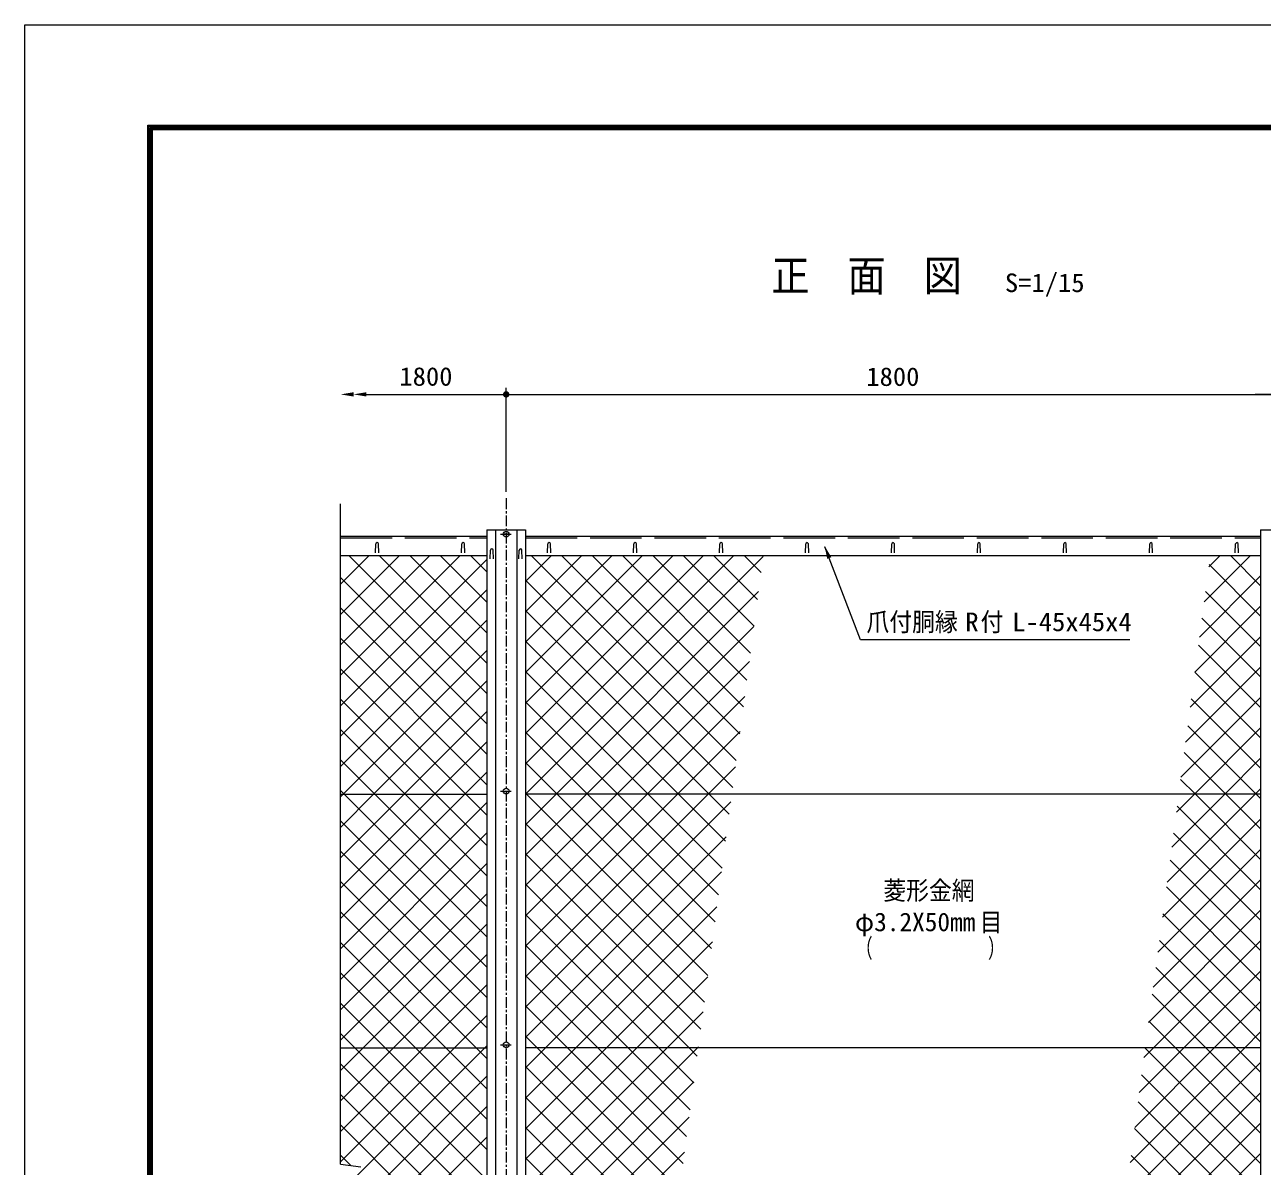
# Model space of a CAD drawing. Units: millimetres, scale not verified. Extents: x -4455 to 4455, y -3150 to 3150.
# Drawn here: x -4455 to -1576, y 495 to 3150 of the extents above; entities that cross this region are included whole.
import ezdxf
from ezdxf.enums import TextEntityAlignment as Align

# ---------------------------------------------------------------- set-up
doc = ezdxf.new("R2010")
doc.units = ezdxf.units.MM
doc.header["$LTSCALE"] = 20
doc.linetypes.add('DASHED', pattern=[7.5, 6, -1.5])
doc.linetypes.add('USER1', pattern=[2, 1.25, -0.25, 0.25, -0.25])
for name, color, linetype, lineweight in [('0-0_7詳細', 7, 'Continuous', 18), ('0-1_1部材', 3, 'Continuous', 18), ('0-2_8部品', 3, 'Continuous', 18), ('0-4_6文字', 3, 'Continuous', 18), ('0-5_5寸法', 1, 'Continuous', 18), ('0-7_SUNPOU', 1, 'Continuous', 18), ('0-8_中心線', 1, 'USER1', 18), ('0-9_2網', 4, 'Continuous', 18), ('1-0_D-TTL', 7, 'Continuous', 18)]:
    doc.layers.add(name, color=color, linetype=linetype, lineweight=lineweight)
doc.styles.add('ＭＳ ゴシック', font='')
doc.styles.get('ＭＳ ゴシック').set_extended_font_data('MS Gothic')

# ---------------------------------------------------------------- blocks, each defined once
blk = doc.blocks.new('M1')
at = {"layer": '0-7_SUNPOU'}
blk.add_line((-5, 0), (-38.58, 0), dxfattribs=at)
for points in [[(0, 0), (-5, 0), (-4.96, 0.63)], [(0, 0), (-4.96, -0.63), (-5, 0)], [(0, 0), (-4.96, 0.63), (-4.84, 1.24)], [(0, 0), (-4.84, -1.24), (-4.96, -0.63)], [(0, 0), (-4.84, 1.24), (-4.65, 1.84)], [(0, 0), (-4.65, -1.84), (-4.84, -1.24)], [(0, 0), (-4.65, 1.84), (-4.38, 2.41)], [(0, 0), (-4.38, -2.41), (-4.65, -1.84)], [(0, 0), (-4.38, 2.41), (-4.05, 2.94)], [(0, 0), (-4.05, -2.94), (-4.38, -2.41)], [(0, 0), (-4.05, 2.94), (-3.64, 3.42)], [(0, 0), (-3.64, -3.42), (-4.05, -2.94)], [(0, 0), (-3.64, 3.42), (-3.19, 3.85)], [(0, 0), (-3.19, -3.85), (-3.64, -3.42)], [(0, 0), (-3.19, 3.85), (-2.68, 4.22)], [(0, 0), (-2.68, -4.22), (-3.19, -3.85)], [(0, 0), (-2.68, 4.22), (-2.13, 4.52)], [(0, 0), (-2.13, -4.52), (-2.68, -4.22)], [(0, 0), (-2.13, 4.52), (-1.55, 4.76)], [(0, 0), (-1.55, -4.76), (-2.13, -4.52)], [(0, 0), (-1.55, 4.76), (-0.94, 4.91)], [(0, 0), (-0.94, -4.91), (-1.55, -4.76)], [(0, 0), (-0.94, 4.91), (-0.31, 4.99)], [(0, 0), (-0.31, -4.99), (-0.94, -4.91)], [(0, 0), (-0.31, 4.99), (0.31, 4.99)], [(0, 0), (0.31, -4.99), (-0.31, -4.99)], [(0, 0), (0.31, 4.99), (0.94, 4.91)], [(0, 0), (0.94, 4.91), (1.55, 4.76)], [(0, 0), (1.55, 4.76), (2.13, 4.52)], [(0, 0), (2.13, 4.52), (2.68, 4.22)], [(0, 0), (2.68, 4.22), (3.19, 3.85)], [(0, 0), (3.19, 3.85), (3.64, 3.42)], [(0, 0), (3.64, 3.42), (4.05, 2.94)], [(0, 0), (4.05, 2.94), (4.38, 2.41)], [(0, 0), (4.38, 2.41), (4.65, 1.84)], [(0, 0), (4.65, 1.84), (4.84, 1.24)], [(0, 0), (4.84, 1.24), (4.96, 0.63)], [(0, 0), (4.96, 0.63), (5, 0)], [(0, 0), (0.94, -4.91), (0.31, -4.99)], [(0, 0), (1.55, -4.76), (0.94, -4.91)], [(0, 0), (2.13, -4.52), (1.55, -4.76)], [(0, 0), (2.68, -4.22), (2.13, -4.52)], [(0, 0), (3.19, -3.85), (2.68, -4.22)], [(0, 0), (3.64, -3.42), (3.19, -3.85)], [(0, 0), (4.05, -2.94), (3.64, -3.42)], [(0, 0), (4.38, -2.41), (4.05, -2.94)], [(0, 0), (4.65, -1.84), (4.38, -2.41)], [(0, 0), (4.84, -1.24), (4.65, -1.84)], [(0, 0), (4.96, -0.63), (4.84, -1.24)], [(0, 0), (5, 0), (4.96, -0.63)]]:
    blk.add_solid(points, dxfattribs=at)

msp = doc.modelspace()

# ---------------------------------------------------------------- linework, layer by layer
at = {"layer": '0-0_7詳細', "color": 1}
for p, q in [((-3334.66, 2063.92), (-3334.66, 2305.58)), ((-3334.66, 2290.58), (-1534.66, 2290.58))]:
    msp.add_line(p, q, dxfattribs=at)
at = {"layer": '0-1_1部材', "color": 4}
for q in [(-3720.14, 2036.28), (-3672.45, 493.81)]:
    msp.add_line((-3720.14, 500.44), q, dxfattribs=at)
at = {"layer": '0-1_1部材', "color": 7}
for p, q in [((-3720.14, 1960.81), (-3379.66, 1960.81)), ((-3379.66, 1975.81), (-3379.66, -1394.19)), ((-3379.66, 1975.81), (-3289.66, 1975.81)), ((-3289.66, 1975.81), (-3289.66, -1394.19)), ((-3289.66, 1960.81), (-1579.66, 1960.81)), ((-1579.66, 1975.81), (-1579.66, -1394.19)), ((-1579.66, 1975.81), (-1489.66, 1975.81)), ((-3720.14, 1915.81), (-3379.66, 1915.81)), ((-3289.66, 1915.81), (-1579.66, 1915.81))]:
    msp.add_line(p, q, dxfattribs=at)
at = {"layer": '0-1_1部材'}
for p, q in [((-3359.66, 1975.81), (-3359.66, -1394.19)), ((-3309.66, 1975.81), (-3309.66, -1394.19)), ((-3638.41, 1922.31), (-3637.66, 1942.81)), ((-3630.91, 1922.31), (-3631.66, 1942.81)), ((-3438.41, 1922.31), (-3437.66, 1942.81)), ((-3430.91, 1922.31), (-3431.66, 1942.81)), ((-3238.41, 1922.31), (-3237.66, 1942.81)), ((-3230.91, 1922.31), (-3231.66, 1942.81)), ((-3038.41, 1922.31), (-3037.66, 1942.81)), ((-3030.91, 1922.31), (-3031.66, 1942.81)), ((-2838.41, 1922.31), (-2837.66, 1942.81)), ((-2830.91, 1922.31), (-2831.66, 1942.81)), ((-2638.41, 1922.31), (-2637.66, 1942.81)), ((-2630.91, 1922.31), (-2631.66, 1942.81)), ((-2438.41, 1922.31), (-2437.66, 1942.81)), ((-2430.91, 1922.31), (-2431.66, 1942.81)), ((-2238.41, 1922.31), (-2237.66, 1942.81)), ((-2230.91, 1922.31), (-2231.66, 1942.81)), ((-2038.41, 1922.31), (-2037.66, 1942.81)), ((-2030.91, 1922.31), (-2031.66, 1942.81)), ((-1838.41, 1922.31), (-1837.66, 1942.81)), ((-1830.91, 1922.31), (-1831.66, 1942.81)), ((-1638.41, 1922.31), (-1637.66, 1942.81)), ((-1630.91, 1922.31), (-1631.66, 1942.81)), ((-3371.91, 1907.81), (-3371.16, 1928.31)), ((-3364.41, 1907.81), (-3365.16, 1928.31)), ((-3304.91, 1907.81), (-3304.16, 1928.31)), ((-3297.41, 1907.81), (-3298.16, 1928.31)), ((-3720.14, 1360.81), (-3379.66, 1360.81)), ((-1579.66, 1360.81), (-3289.66, 1360.81)), ((-3720.14, 770.81), (-3379.66, 770.81)), ((-1579.66, 770.81), (-3289.66, 770.81))]:
    msp.add_line(p, q, dxfattribs=at)
at = {"layer": '0-1_1部材', "color": 1, "linetype": 'DASHED'}
for p, q in [((-3720.14, 1956.81), (-3379.66, 1956.81)), ((-3289.66, 1956.81), (-1579.66, 1956.81))]:
    msp.add_line(p, q, dxfattribs=at)
at = {"layer": '0-1_1部材'}
for centre in [(-3634.66, 1942.81), (-3434.66, 1942.81), (-3368.16, 1928.31), (-3301.16, 1928.31), (-3234.66, 1942.81), (-3034.66, 1942.81), (-2834.66, 1942.81), (-2634.66, 1942.81), (-2434.66, 1942.81), (-2234.66, 1942.81), (-2034.66, 1942.81), (-1834.66, 1942.81), (-1634.66, 1942.81)]:
    msp.add_arc(centre, 3, 0, 180, dxfattribs=at)
at = {"layer": '0-2_8部品', "color": 1, "linetype": 'USER1'}
for p, q in [((-3348.1, 1965.26), (-3321.21, 1965.26)), ((-3326.47, 1965.31), (-3342.74, 1965.31)), ((-3348.1, 1367.94), (-3321.21, 1367.94)), ((-3348.1, 777.94), (-3321.21, 777.94))]:
    msp.add_line(p, q, dxfattribs=at)
at = {"layer": '0-2_8部品'}
for centre in [(-3334.66, 1965.26), (-3334.66, 1367.94), (-3334.66, 777.94)]:
    msp.add_circle(centre, 6.8, dxfattribs=at)
at = {"layer": '0-4_6文字', "color": 7}
msp.add_line((-2510.24, 1719.64), (-2593.01, 1936.11), dxfattribs=at)
at = {"layer": '0-4_6文字', "color": 1}
msp.add_line((-1883.81, 1719.64), (-2510.24, 1719.64), dxfattribs=at)
at = {"layer": '0-4_6文字', "color": 7}
msp.add_solid([(-2593.73, 1937.98), (-2578.15, 1911.82), (-2587.88, 1908.1)], dxfattribs=at)
at = {"layer": '0-5_5寸法'}
msp.add_line((-3659.78, 2290.58), (-3334.66, 2290.58), dxfattribs=at)
for points in [[(-3689.78, 2295.58), (-3689.78, 2285.58), (-3719.78, 2290.58)], [(-3659.78, 2295.58), (-3659.78, 2285.58), (-3689.78, 2290.58)]]:
    msp.add_solid(points, dxfattribs=at)
at = {"layer": '0-8_中心線'}
msp.add_line((-3334.66, 2048.92), (-3334.66, -1421.46), dxfattribs=at)
at = {"layer": '0-9_2網'}
for p, q in [((-3720.14, 1849.3), (-3653.64, 1915.81)), ((-3720.14, 1778.59), (-3582.93, 1915.81)), ((-3720.14, 1707.88), (-3512.21, 1915.81)), ((-3720.14, 1637.17), (-3441.5, 1915.81)), ((-3720.14, 1566.46), (-3379.66, 1906.93)), ((-3379.66, 1594.88), (-3700.59, 1915.81)), ((-3379.66, 1665.59), (-3629.88, 1915.81)), ((-3379.66, 1736.3), (-3559.17, 1915.81)), ((-3379.66, 1807.01), (-3488.46, 1915.81)), ((-3379.66, 1877.72), (-3417.75, 1915.81)), ((-3289.66, 1855.51), (-3229.37, 1915.81)), ((-3289.66, 1784.8), (-3158.66, 1915.81)), ((-3289.66, 1714.09), (-3087.95, 1915.81)), ((-3289.66, 1643.38), (-3017.24, 1915.81)), ((-3289.66, 1572.67), (-2946.53, 1915.81)), ((-3289.66, 1501.96), (-2875.82, 1915.81)), ((-3289.66, 1431.25), (-2805.11, 1915.81)), ((-3289.4, 1360.81), (-2736.64, 1913.56)), ((-2799.36, 1438.83), (-3276.33, 1915.81)), ((-2791.11, 1501.29), (-3205.62, 1915.81)), ((-2782.86, 1563.75), (-3134.91, 1915.81)), ((-2774.6, 1626.21), (-3064.2, 1915.81)), ((-2766.35, 1688.67), (-2993.49, 1915.81)), ((-2758.1, 1751.13), (-2922.78, 1915.81)), ((-2749.85, 1813.59), (-2852.06, 1915.81)), ((-2741.6, 1876.05), (-2781.35, 1915.81)), ((-1711.06, 1807.77), (-1603.03, 1915.81)), ((-1700.29, 1889.25), (-1673.74, 1915.81)), ((-1579.66, 1845.49), (-1649.98, 1915.81)), ((-1579.66, 1774.78), (-1699.58, 1894.69)), ((-3379.66, 1524.17), (-3720.14, 1864.64)), ((-2807.61, 1376.38), (-3289.66, 1858.43)), ((-1721.82, 1726.3), (-1579.66, 1868.46)), ((-3720.14, 1495.75), (-3379.66, 1836.22)), ((-3218.69, 1360.81), (-2747.41, 1832.09)), ((-1579.66, 1704.07), (-1707.83, 1832.23)), ((-3379.66, 1453.46), (-3720.14, 1793.93)), ((-1732.58, 1644.83), (-1579.66, 1797.75)), ((-3720.14, 1425.04), (-3379.66, 1765.51)), ((-1579.66, 1633.35), (-1716.08, 1769.77)), ((-3147.98, 1360.81), (-2758.17, 1750.61)), ((-3379.66, 1382.74), (-3720.14, 1723.22)), ((-2933.46, 1360.81), (-3289.66, 1717.01)), ((-1743.35, 1563.35), (-1579.66, 1727.04)), ((-1579.66, 1562.64), (-1724.33, 1707.31)), ((-3713.66, 1360.81), (-3379.66, 1694.8)), ((-3004.17, 1360.81), (-3289.66, 1646.3)), ((-3077.27, 1360.81), (-2768.93, 1669.14)), ((-1754.11, 1481.88), (-1579.66, 1656.32)), ((-1579.66, 1491.93), (-1732.58, 1644.85)), ((-3642.95, 1360.81), (-3379.66, 1624.09)), ((-3006.55, 1360.81), (-2779.7, 1587.66)), ((-1764.87, 1400.4), (-1579.66, 1585.61)), ((-3499.15, 1360.81), (-3720.14, 1581.8)), ((-3074.88, 1360.81), (-3289.66, 1575.59)), ((-1579.66, 1421.22), (-1740.83, 1582.39)), ((-3572.24, 1360.81), (-3379.66, 1553.38)), ((-3569.86, 1360.81), (-3720.14, 1511.09)), ((-2935.84, 1360.81), (-2790.46, 1506.19)), ((-1589.96, 1360.81), (-1749.08, 1519.93)), ((-3501.53, 1360.81), (-3379.66, 1482.67)), ((-3640.57, 1360.81), (-3720.14, 1440.38)), ((-1660.67, 1360.81), (-1757.34, 1457.47)), ((-3430.82, 1360.81), (-3379.66, 1411.96)), ((-2865.13, 1360.81), (-2801.22, 1424.71)), ((-3711.28, 1360.81), (-3720.14, 1369.67)), ((-3720.14, 1354.33), (-3713.66, 1360.81)), ((-3720.14, 1283.62), (-3642.95, 1360.81)), ((-3720.14, 1212.91), (-3572.24, 1360.81)), ((-3720.14, 1142.2), (-3501.53, 1360.81)), ((-3720.14, 1071.49), (-3430.82, 1360.81)), ((-3379.66, 1029.19), (-3711.28, 1360.81)), ((-3379.66, 1099.9), (-3640.57, 1360.81)), ((-3379.66, 1170.61), (-3569.86, 1360.81)), ((-3379.66, 1241.32), (-3499.15, 1360.81)), ((-3289.66, 1360.54), (-3289.4, 1360.81)), ((-3289.66, 1289.83), (-3218.69, 1360.81)), ((-3289.66, 1219.12), (-3147.98, 1360.81)), ((-3289.66, 1148.41), (-3077.27, 1360.81)), ((-3289.66, 1077.7), (-3006.55, 1360.81)), ((-3289.66, 1006.98), (-2935.84, 1360.81)), ((-3289.66, 936.27), (-2865.13, 1360.81)), ((-2840.62, 1126.54), (-3074.88, 1360.81)), ((-2832.36, 1189), (-3004.17, 1360.81)), ((-2824.11, 1251.46), (-2933.46, 1360.81)), ((-1579.66, 1279.8), (-1660.67, 1360.81)), ((-1579.66, 1350.51), (-1589.96, 1360.81)), ((-3720.14, 1000.77), (-3379.66, 1341.25)), ((-3289.66, 865.56), (-2811.99, 1343.24)), ((-1579.66, 1138.38), (-1773.84, 1332.55)), ((-3379.66, 958.48), (-3720.14, 1298.95)), ((-1807.93, 1074.51), (-1579.66, 1302.77)), ((-3720.14, 930.06), (-3379.66, 1270.54)), ((-2873.62, 876.7), (-3289.66, 1292.74)), ((-1579.66, 1067.67), (-1782.09, 1270.09)), ((-3289.66, 794.85), (-2822.75, 1261.77)), ((-3379.66, 887.77), (-3720.14, 1228.24)), ((-2881.87, 814.24), (-3289.66, 1222.03)), ((-1818.69, 993.03), (-1579.66, 1232.06)), ((-3720.14, 859.35), (-3379.66, 1199.83)), ((-1579.66, 996.96), (-1790.34, 1207.64)), ((-3379.66, 817.06), (-3720.14, 1157.53)), ((-3243, 770.81), (-2833.51, 1180.29)), ((-1829.46, 911.56), (-1579.66, 1161.35)), ((-3720.14, 788.64), (-3379.66, 1129.12)), ((-2909.15, 770.81), (-3289.66, 1151.32)), ((-1579.66, 926.25), (-1798.59, 1145.18)), ((-3172.29, 770.81), (-2844.28, 1098.82)), ((-3404.12, 770.81), (-3720.14, 1086.82)), ((-2979.86, 770.81), (-3289.66, 1080.61)), ((-1840.22, 830.08), (-1579.66, 1090.64)), ((-1579.66, 855.54), (-1806.84, 1082.72)), ((-3667.27, 770.81), (-3379.66, 1058.41)), ((-3474.83, 770.81), (-3720.14, 1016.11)), ((-3050.57, 770.81), (-3289.66, 1009.9)), ((-3101.58, 770.81), (-2855.04, 1017.34)), ((-1828.79, 770.81), (-1579.66, 1019.93)), ((-1579.66, 784.83), (-1815.1, 1020.26)), ((-3596.55, 770.81), (-3379.66, 987.7)), ((-3545.54, 770.81), (-3720.14, 945.4)), ((-3121.28, 770.81), (-3289.66, 939.19)), ((-3030.87, 770.81), (-2865.8, 935.87)), ((-1758.08, 770.81), (-1579.66, 949.22)), ((-3525.84, 770.81), (-3379.66, 916.98)), ((-1707.06, 770.81), (-1831.6, 895.34)), ((-3616.25, 770.81), (-3720.14, 874.69)), ((-3455.13, 770.81), (-3379.66, 846.27)), ((-2960.16, 770.81), (-2876.57, 854.4)), ((-1777.78, 770.81), (-1839.85, 832.88)), ((-3686.96, 770.81), (-3720.14, 803.98)), ((-3720.14, 717.93), (-3667.27, 770.81)), ((-3720.14, 647.22), (-3596.55, 770.81)), ((-3720.14, 576.51), (-3525.84, 770.81)), ((-3720.14, 505.8), (-3455.13, 770.81)), ((-3379.66, 463.51), (-3686.96, 770.81)), ((-3379.66, 534.22), (-3616.25, 770.81)), ((-3379.66, 604.93), (-3545.54, 770.81)), ((-3379.66, 675.64), (-3474.83, 770.81)), ((-3379.66, 746.35), (-3404.12, 770.81)), ((-3289.66, 724.14), (-3243, 770.81)), ((-3289.66, 653.43), (-3172.29, 770.81)), ((-3289.66, 582.72), (-3101.58, 770.81)), ((-3289.66, 512.01), (-3030.87, 770.81)), ((-3289.66, 441.3), (-2960.16, 770.81)), ((-3289.66, 370.59), (-2889.45, 770.81)), ((-2914.88, 564.41), (-3121.28, 770.81)), ((-2906.63, 626.86), (-3050.57, 770.81)), ((-2898.38, 689.32), (-2979.86, 770.81)), ((-2890.12, 751.78), (-2909.15, 770.81)), ((-2889.45, 770.81), (-2887.33, 772.92)), ((-1861.75, 667.14), (-1758.08, 770.81)), ((-1850.98, 748.61), (-1828.79, 770.81)), ((-1579.66, 501.98), (-1848.1, 770.42)), ((-1579.66, 572.69), (-1777.78, 770.81)), ((-1579.66, 643.4), (-1707.06, 770.81)), ((-3379.66, 392.8), (-3720.14, 733.27)), ((-2939.63, 377.03), (-3289.66, 727.06)), ((-1894.04, 422.71), (-1579.66, 737.09)), ((-3720.14, 364.38), (-3379.66, 704.85)), ((-3289.66, 299.88), (-2898.09, 691.45)), ((-1579.66, 431.27), (-1856.35, 707.96)), ((-3379.66, 322.08), (-3720.14, 662.56)), ((-1904.8, 341.24), (-1579.66, 666.38)), ((-3720.14, 293.67), (-3379.66, 634.14)), ((-2947.88, 314.57), (-3289.66, 656.35)), ((-1579.66, 360.56), (-1864.6, 645.5)), ((-3289.66, 229.17), (-2908.86, 609.97)), ((-3379.66, 251.37), (-3720.14, 591.85)), ((-2956.14, 252.11), (-3289.66, 585.64)), ((-1915.56, 259.77), (-1579.66, 595.66)), ((-1579.66, 289.85), (-1872.86, 583.04)), ((-3720.14, 222.96), (-3379.66, 563.43)), ((-3696.1, 497.1), (-3720.14, 521.14)), ((-1923.81, 180.81), (-1579.66, 524.95)), ((-1579.66, 219.14), (-1881.11, 520.58)), ((-2964.39, 189.65), (-3289.66, 514.93))]:
    msp.add_line(p, q, dxfattribs=at)
for points in [[(-2815.86, 1313.92), (-2862.75, 1360.81), (-3289.66, 1787.72)], [(-3379.66, 1312.03), (-3428.44, 1360.81), (-3720.14, 1652.51)], [(-2848.87, 1064.08), (-3145.59, 1360.81), (-3289.66, 1504.88)], [(-1775.64, 1318.93), (-1733.76, 1360.81), (-1579.66, 1514.9)], [(-1786.4, 1237.46), (-1663.05, 1360.81), (-1579.66, 1444.19)], [(-2857.12, 1001.62), (-3216.3, 1360.81), (-3289.66, 1434.17)], [(-1579.66, 1209.09), (-1731.38, 1360.81), (-1765.59, 1395.01)], [(-2865.37, 939.16), (-3287.01, 1360.81), (-3289.66, 1363.46)], [(-1797.17, 1155.98), (-1592.34, 1360.81), (-1579.66, 1373.48)], [(-1579.66, 714.12), (-1636.35, 770.81), (-1823.35, 957.8)], [(-2923.13, 501.95), (-3191.99, 770.81), (-3289.66, 868.48)], [(-1872.51, 585.66), (-1687.37, 770.81), (-1579.66, 878.51)], [(-1883.27, 504.19), (-1616.66, 770.81), (-1579.66, 807.8)], [(-2931.38, 439.49), (-3262.7, 770.81), (-3289.66, 797.77)], [(-3727.14, 428.09), (-3384.42, 770.81), (-3379.66, 775.56)], [(-3289.66, 158.46), (-3267.32, 180.81), (-2919.62, 528.5)]]:
    msp.add_lwpolyline(points, dxfattribs=at)
at = {"layer": '1-0_D-TTL', "color": 2}
msp.add_lwpolyline([(-4454.63, 3150.21), (4455.07, 3150.21), (4455.07, -3150.21), (-4454.63, -3150.21)], close=True, dxfattribs=at)
at = {"layer": '1-0_D-TTL'}
for points in [[(-4168.25, 2916.87), (4168.68, 2916.87), (4168.68, -2916.87), (-4168.25, -2916.87)], [(-4165.59, 2914.21), (4166.03, 2914.21), (4166.03, -2914.21), (-4165.59, -2914.21)], [(-4162.94, 2911.56), (4163.38, 2911.56), (4163.38, -2911.56), (-4162.94, -2911.56)], [(-4160.29, 2908.91), (4160.73, 2908.91), (4160.73, -2908.91), (-4160.29, -2908.91)], [(-4157.64, 2906.26), (4158.08, 2906.26), (4158.08, -2906.26), (-4157.64, -2906.26)]]:
    msp.add_lwpolyline(points, close=True, dxfattribs=at)

# ---------------------------------------------------------------- block references
at = {"layer": '0-0_7詳細', "xscale": 1.5, "yscale": 1.5, "rotation": 180}
msp.add_blockref('M1', (-3334.66, 2290.58), dxfattribs=at)
at = {"layer": '0-0_7詳細', "xscale": 1.5, "yscale": 1.5}
msp.add_blockref('M1', (-1534.66, 2290.58), dxfattribs=at)

# ---------------------------------------------------------------- texts
at = {"layer": '0-0_7詳細', "color": 3, "style": 'ＭＳ ゴシック', "width": 1.05}
msp.add_text('1800', height=43.26, dxfattribs=at).set_placement((-2496.91, 2297.25), align=Align.BOTTOM_LEFT)
at = {"layer": '0-4_6文字', "color": 7, "style": 'ＭＳ ゴシック', "width": 0.9}
msp.add_text('正\u3000面\u3000図', height=72.14, dxfattribs=at).set_placement((-2717.64, 2508.95), align=Align.BOTTOM_LEFT)
at = {"layer": '0-4_6文字', "style": 'ＭＳ ゴシック'}
for s, height, width, p in [('S=1/15', 43.26, 1.05, (-2174.44, 2515.51)), ('爪付胴縁  付', 43.26, 0.9, (-2496.52, 1726.88)), ('R', 43.26, 1.05, (-2266.62, 1726.88)), ('L-45x45x4', 43.26, 1.05, (-2157.52, 1726.88)), ('菱形金網', 43.26, 0.9, (-2457.38, 1102.23)), ('目', 43.26, 0.9, (-2233.31, 1028.48)), ('（\u3000\u3000\u3000 \u3000 \u3000\u3000）', 43.3, 0.65, (-2520.66, 967.9))]:
    msp.add_text(s, height=height, dxfattribs=dict(at, width=width)).set_placement(p, align=Align.BOTTOM_LEFT)
msp.add_text('φ3.2X50mm', height=43.26, dxfattribs=at).set_placement((-2523.36, 1029.04), align=Align.BOTTOM_LEFT)
at = {"layer": '0-5_5寸法', "color": 3, "style": 'ＭＳ ゴシック', "width": 1.05}
msp.add_text('1800', height=43.26, dxfattribs=at).set_placement((-3583.14, 2297.67), align=Align.BOTTOM_LEFT)

doc.saveas('drawing.dxf')
